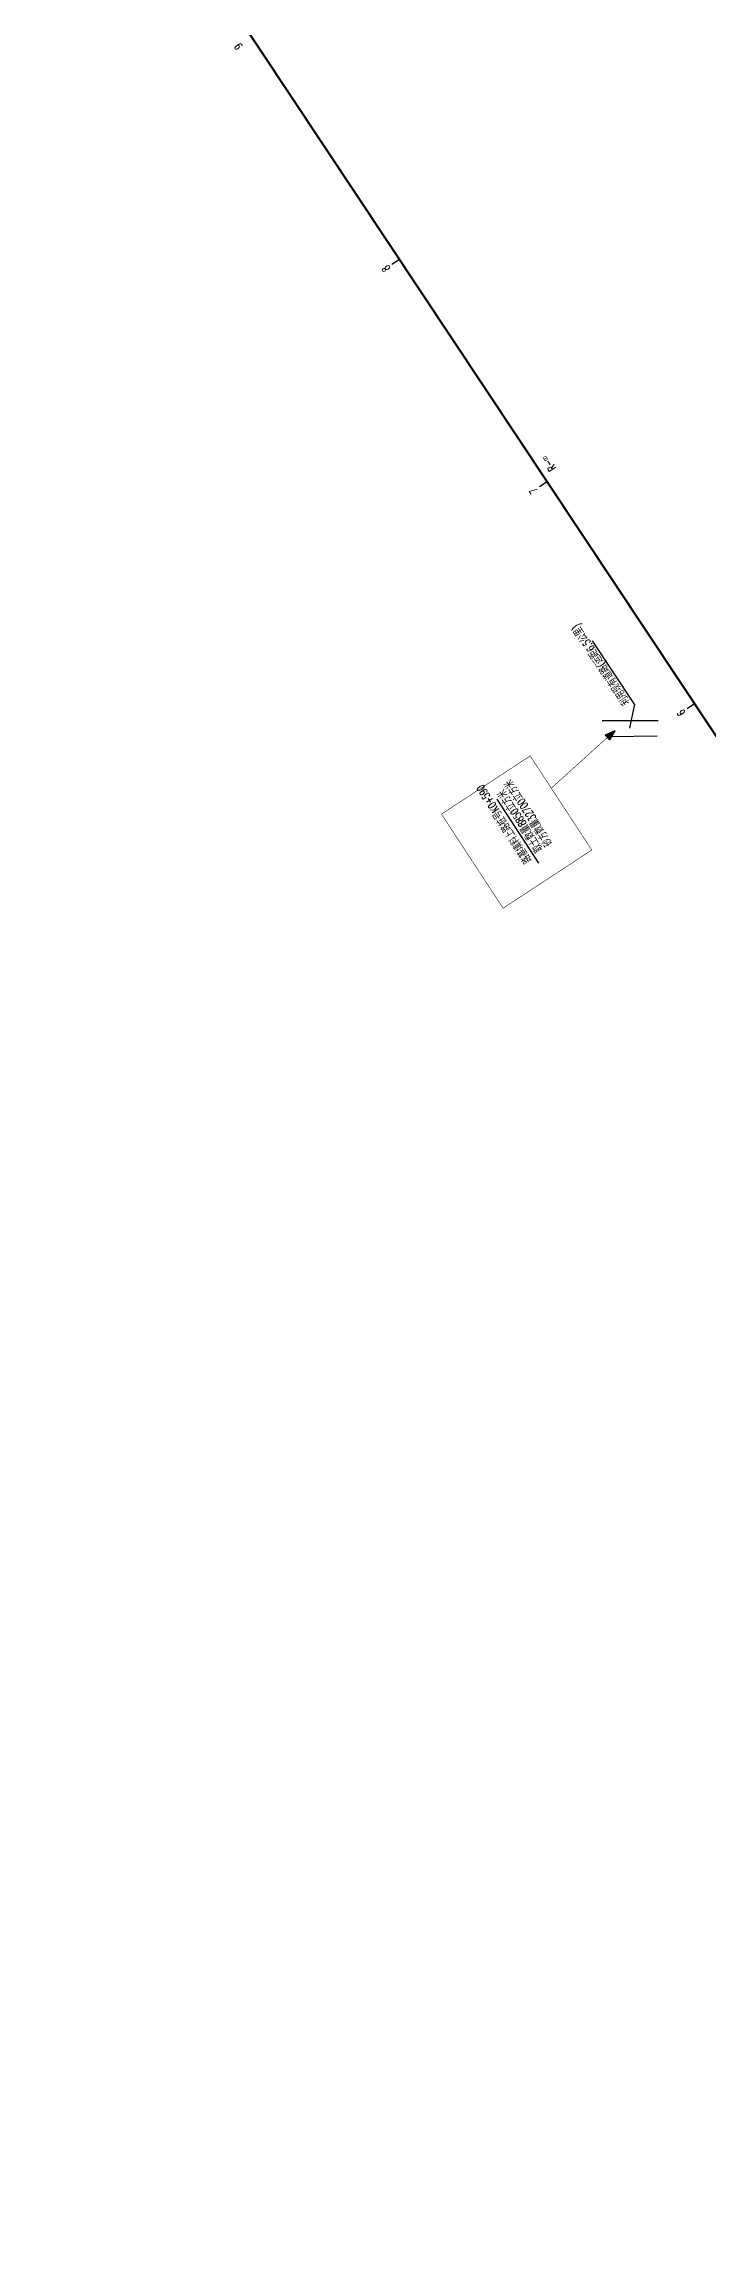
# Model space of a CAD drawing. Header units: inches. Extents: x 499362 to 502582, y 2542122 to 2545349.
# Drawn here: x 500722 to 500971, y 2542642 to 2543460 of the extents above; entities that cross this region are included whole.
import ezdxf
from ezdxf.enums import TextEntityAlignment as Align

# ---------------------------------------------------------------- set-up
doc = ezdxf.new("R2010")
doc.units = ezdxf.units.IN
doc.header["$MEASUREMENT"] = 0
for name, color, linetype in [('0-段落划分', 2, 'Continuous'), ('canshu', 7, 'Continuous'), ('circle', 3, 'Continuous'), ('ql', 7, 'Continuous'), ('station', 6, 'Continuous'), ('YOLLOW', 2, 'Continuous'), ('zhix', 7, 'Continuous'), ('尺寸', 2, 'Continuous'), ('道路中线_FSYH', 7, 'Continuous')]:
    doc.layers.add(name, color=color, linetype=linetype)
doc.styles.add('GTF_XW', font='simplex1.shx', dxfattribs={"width": 0.7, "bigfont": 'hztxt.shx'})
doc.styles.get("Standard").update_dxf_attribs({"font": 'simplex1.shx', "width": 0.7, "bigfont": 'hztxt.shx'})

# ---------------------------------------------------------------- blocks, each defined once
blk = doc.blocks.new('A$C3C1B3F5F')
at = {"layer": 'ql', "color": 1, "linetype": 'Continuous'}
for p, q in [((501303.86, 2543809.71), (501294.68, 2543814.81)), ((501301.35, 2543805.3), (501292.28, 2543810.58)), ((501273.21, 2543765.91), (501267.41, 2543775.29)), ((501416.12, 2543771.36), (501429.27, 2543777.81)), ((501418.35, 2543766.85), (501431.44, 2543773.43)), ((501264.14, 2543755.98), (501258.84, 2543765.64)), ((501429.15, 2543739.77), (501453.37, 2543741.23)), ((501437.3, 2543719.74), (501460.92, 2543722.74)), ((500797.58, 2543699.58), (500793.94, 2543689.56)), ((500814.92, 2543689.51), (500811.21, 2543679.51)), ((501147.03, 2543595.91), (501132.58, 2543597.08)), ((501146.53, 2543583.07), (501132.03, 2543583.03)), ((501033.62, 2543549.07), (501025.29, 2543542.08)), ((501044.28, 2543541.56), (501035.92, 2543534.61)), ((501348.38, 2543063.66), (501338.57, 2543057.5)), ((501349.97, 2543050.73), (501340.13, 2543044.62))]:
    blk.add_line(p, q, dxfattribs=at)
at = {"layer": 'ql', "color": 1, "linetype": 'Continuous', "flags": 128}
for points in [[(501437.3, 2543719.74, 0.000007), (501437.01, 2543720.45, 0.000013), (501436.62, 2543721.41, 0.000016), (501436.23, 2543722.37, 0.000019), (501435.84, 2543723.33, 0.000022), (501435.44, 2543724.29, 0.000025), (501435.05, 2543725.25, 0.000028), (501434.66, 2543726.21, 0.00003), (501434.27, 2543727.17, 0.000033), (501433.88, 2543728.13, 0.000036), (501433.49, 2543729.09, 0.000039), (501433.09, 2543730.05, 0.000042), (501432.7, 2543731.01, 0.000045), (501432.31, 2543731.97, 0.000048), (501431.92, 2543732.93, 0.000051), (501431.53, 2543733.89, 0.000054), (501431.14, 2543734.85, 0.000056), (501430.75, 2543735.81, 0.000059), (501430.36, 2543736.77, 0.000062), (501429.97, 2543737.73, 0.000138), (501429.15, 2543739.77)], [(501460.92, 2543722.74, 0.000005), (501459.48, 2543726.27, 0.000004), (501459.09, 2543727.23, 0.000007), (501458.7, 2543728.19, 0.00001), (501458.3, 2543729.15, 0.000013), (501457.91, 2543730.11, 0.000016), (501457.52, 2543731.06, 0.000019), (501457.13, 2543732.02, 0.000022), (501456.74, 2543732.98, 0.000025), (501456.35, 2543733.94, 0.000028), (501455.96, 2543734.9, 0.00003), (501455.56, 2543735.86, 0.000033), (501455.17, 2543736.81, 0.000036), (501454.78, 2543737.77, 0.000039), (501454.39, 2543738.73, 0.000023), (501454.18, 2543739.26, 0.000023)], [(501349.97, 2543050.73, -0.000034), (501349.93, 2543051.11, -0.000051), (501349.86, 2543051.66, -0.000052), (501349.8, 2543052.22, -0.000053), (501349.73, 2543052.77, -0.000054), (501349.66, 2543053.32, -0.000056), (501349.59, 2543053.87, -0.000057), (501349.53, 2543054.43, -0.000058), (501349.46, 2543054.98, -0.000059), (501349.39, 2543055.53, -0.000061), (501349.32, 2543056.08, -0.000062), (501349.26, 2543056.64, -0.000063), (501349.19, 2543057.19, -0.000065), (501349.12, 2543057.74, -0.000066), (501349.05, 2543058.29, -0.000067), (501348.98, 2543058.85, -0.000068), (501348.91, 2543059.4, -0.00007), (501348.85, 2543059.95, -0.000071), (501348.78, 2543060.51, -0.000072), (501348.71, 2543061.06, -0.000074), (501348.64, 2543061.61, -0.000075), (501348.57, 2543062.16, -0.000076), (501348.5, 2543062.72, -0.000077), (501348.43, 2543063.27, -0.000055), (501348.38, 2543063.66, -0.000055)], [(501340.13, 2543044.62, -0.000019), (501340.1, 2543044.9, -0.000039), (501340.03, 2543045.45, -0.00004), (501339.97, 2543046, -0.000042), (501339.9, 2543046.55, -0.000043), (501339.83, 2543047.1, -0.000044), (501339.77, 2543047.65, -0.000045), (501339.7, 2543048.2, -0.000047), (501339.64, 2543048.75, -0.000048), (501339.57, 2543049.3, -0.000049), (501339.5, 2543049.85, -0.000051), (501339.44, 2543050.41, -0.000052), (501339.37, 2543050.96, -0.000053), (501339.3, 2543051.51, -0.000054), (501339.24, 2543052.06, -0.000056), (501339.17, 2543052.61, -0.000057), (501339.1, 2543053.16, -0.000058), (501339.04, 2543053.71, -0.000059), (501338.97, 2543054.26, -0.000061), (501338.9, 2543054.81, -0.000062), (501338.83, 2543055.36, -0.000063), (501338.77, 2543055.91, -0.000065), (501338.7, 2543056.46, -0.000066), (501338.63, 2543057.01, -0.00006), (501338.57, 2543057.5, -0.00006)]]:
    blk.add_lwpolyline(points, format="xyb", dxfattribs=at)
at = {"layer": 'ql', "color": 1, "linetype": 'Continuous'}
for centre, radius, start, end in [((501077.68, 2543935.38), 248.25, 329.81825, 330.94125), ((501077.68, 2543935.38), 258.75, 329.81825, 330.94125), ((501077.68, 2543935.38), 248.25, 316.86318, 319.84256), ((501867.7, 2543992.68), 488.25, 206.1095, 206.68246), ((501077.68, 2543935.38), 258.75, 316.10346, 319.08284), ((501867.7, 2543992.68), 502.9, 206.1095, 206.68246), ((499218.53, 2540962.97), 3159.5, 59.65102, 60.0146), ((499218.53, 2540962.97), 3149, 59.61743, 59.981), ((501299.78, 2543583.53), 167.75, 175.36533, 180.17078), ((501299.78, 2543583.53), 153.25, 175.36533, 180.17078), ((499218.53, 2540962.97), 3159.5, 54.69994, 54.93634), ((499218.53, 2540962.97), 3149, 54.75098, 54.98738)]:
    blk.add_arc(centre, radius, start, end, dxfattribs=at)
at = {"layer": '道路中线_FSYH', "color": 1, "linetype": 'ByBlock'}
for p, q in [((501381.58, 2543233.36), (501384.77, 2543233.58)), ((501382.71, 2543217.89), (501385.9, 2543218.13))]:
    blk.add_line(p, q, dxfattribs=at)
for radius in [5975.3, 5978.5]:
    blk.add_arc((507344.92, 2543658.92), radius, 184.081954, 184.230541, dxfattribs=at)
blk = doc.blocks.new('A$C3A006F90')
at = {"layer": '0-段落划分', "color": 2, "linetype": 'Continuous'}
blk.add_blockref('A$C3C1B3F5F', (0, 0), dxfattribs=at)

msp = doc.modelspace()

# ---------------------------------------------------------------- hatches: boundary and pattern name
msp.add_hatch(color=256).paths.add_polyline_path([(500936.28, 2543202.46), (500932.67, 2543200.75), (500934.22, 2543199.04)])

# ---------------------------------------------------------------- linework, layer by layer
msp.add_line((500934.22, 2543199.04, 0.07), (500932.67, 2543200.75, 0.07))
at = {"elevation": 0.07}
for points in [[(500936.28, 2543202.46), (500932.67, 2543200.75)], [(500936.28, 2543202.46), (500934.22, 2543199.04)]]:
    msp.add_lwpolyline(points, dxfattribs=at)
at = {"linetype": 'Continuous', "const_width": 0.2, "elevation": 0.07}
msp.add_lwpolyline([(500871.29, 2543171.18), (500904.53, 2543193.01), (500927.63, 2543157.73), (500894.39, 2543135.89)], close=True, dxfattribs=at)
msp.add_lwpolyline([(500912.46, 2543180.9), (500933.44, 2543199.9)], dxfattribs=at)
at = {"layer": 'circle', "flags": 128}
msp.add_lwpolyline([(501098.74, 2542642), (501070.02, 2543056.24), (500722.15, 2543579.97), (500789.69, 2544110.56), (500796.25, 2544564.61), (500780.14, 2544704.36), (500785.15, 2545040.06)], dxfattribs=at)
at = {"layer": 'station'}
for p, q in [((500855.54, 2543379.14), (500852.69, 2543377.24)), ((500910.87, 2543295.84), (500908.02, 2543293.95)), ((500966.2, 2543212.54), (500963.34, 2543210.65))]:
    msp.add_line(p, q, dxfattribs=at)
at = {"layer": 'YOLLOW', "color": 0}
msp.add_line((500907.78, 2543152.79, 0.07), (500892.11, 2543176.84, 0.07), dxfattribs=at)
at = {"layer": 'zhix', "const_width": 0.8, "flags": 128}
msp.add_lwpolyline([(501022.54, 2543127.72), (500793.18, 2543473.03)], dxfattribs=at)
at = {"layer": '尺寸', "color": 5, "linetype": 'Continuous'}
for q in [(500927.86, 2543236.16, 1.76), (500941.77, 2543203.4, 2.65)]:
    msp.add_line((500943.7, 2543212.36, 1.76), q, dxfattribs=at)
at = {"layer": '尺寸', "color": 5}
for p, q in [((500952.53, 2543206.22), (500931.57, 2543206.13)), ((500952.2, 2543200.44), (500934.79, 2543200.19, -0.03))]:
    msp.add_line(p, q, dxfattribs=at)

# ---------------------------------------------------------------- block references
at = {"layer": '0-段落划分'}
msp.add_blockref('A$C3A006F90', (0, 0), dxfattribs=at)

# ---------------------------------------------------------------- texts
at = {"layer": 'canshu', "style": 'GTF_XW', "width": 0.7}
msp.add_text('R-∞', height=3, rotation=123.59348, dxfattribs=at).set_placement((500911.43, 2543302.75), align=Align.MIDDLE)
at = {"layer": 'station', "style": 'GTF_XW', "width": 0.7}
for s, p in [('9', (500796.4, 2543459.91)), ('8', (500851.73, 2543376.61)), ('7', (500907.06, 2543293.31)), ('6', (500962.39, 2543210.01))]:
    msp.add_text(s, height=3, rotation=123.59348, dxfattribs=at).set_placement(p, align=Align.CENTER)
at = {"layer": 'YOLLOW', "color": 0, "width": 0.7}
for s, rotation, p in [('利用现有道路(运距6.5公里)', 123.65597, (500942.21, 2543213.41, 1.76)), ('路基填料上路桩号K0+590', 123.08188, (500905.39, 2543153.98, 0.07)), ('取土数量8850立方米', 123.08188, (500909.51, 2543158.19, 0.07)), ('砂方数量32700立方米', 123.08188, (500913.1, 2543160.38, 0.07))]:
    msp.add_text(s, height=3, rotation=rotation, dxfattribs=at).set_placement(p)

doc.saveas('drawing.dxf')
